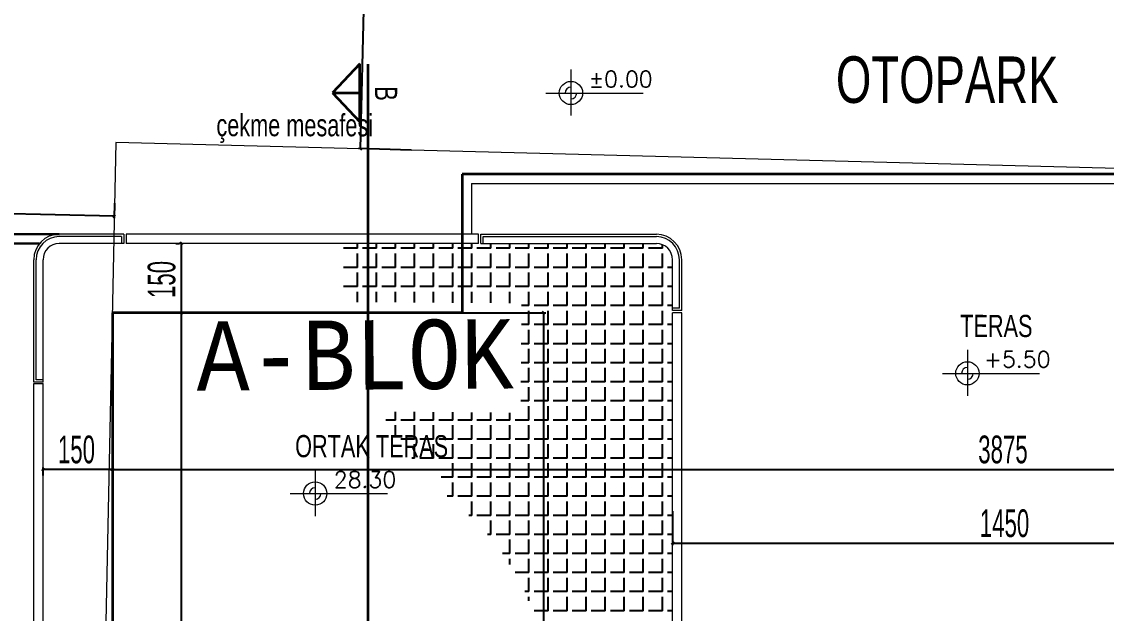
# Model space of a CAD drawing. Header units: inches. Extents: x -7543 to -822, y 102837 to 190349.
# Drawn here: x -837.3497 to -837.2323, y 102837.1041 to 102837.1681 of the extents above; entities that cross this region are included whole.
import ezdxf
from ezdxf.enums import TextEntityAlignment as Align

# ---------------------------------------------------------------- set-up
doc = ezdxf.new("R2010")
doc.units = ezdxf.units.IN
doc.header["$MEASUREMENT"] = 0
for name, pattern in [('__ZG_T_P__9', [22, 1, -10, 1, -10]), ('ACAD_ISO03W100', [30, 12, -18]), ('DASHED2', [9.525, 6.35, -3.175])]:
    doc.linetypes.add(name, pattern=pattern)
doc.layers.get('0').update_dxf_attribs({"lineweight": 25})
for name, color, linetype, lineweight in [('ARSA', 7, 'Continuous', 30), ('ICOL', 55, 'Continuous', 25), ('TARAMA', 8, 'Continuous', 25), ('YAZI', 7, 'Continuous', 25), ('ÇEKME MESAFESİ', 7, 'Continuous', 20)]:
    doc.layers.add(name, color=color, linetype=linetype, lineweight=lineweight)
doc.layers.add('BALKON', color=7, linetype='Continuous', lineweight=20, true_color=0xffaaa9)
doc.layers.add('DUVAR', color=7, linetype='Continuous', lineweight=35, true_color=0xfc4642)
doc.styles.add('ISIM', font='monos.ttf', dxfattribs={"width": 1.1, "height": 200})
doc.styles.add('İSİM', font='arial.ttf', dxfattribs={"width": 0.7, "height": 50})
doc.styles.add('OLCU', font='tromand.shx', dxfattribs={"width": 0.6, "height": 12})
doc.styles.add('ÖLÇÜ', font='simplex.shx')

msp = doc.modelspace()

# ---------------------------------------------------------------- linework, layer by layer
at = {"color": 0, "linetype": 'ByBlock', "lineweight": -2}
for p, q in [((-837.31317, 102837.15448), (-837.3129, 102837.15421)), ((-837.3398, 102837.14693), (-837.33953, 102837.14719)), ((-837.33226, 102837.14395), (-837.33253, 102837.14422)), ((-837.33226, 102837.13645), (-837.33253, 102837.13672)), ((-837.33253, 102837.13672), (-837.33226, 102837.13645)), ((-837.29304, 102837.13645), (-837.29331, 102837.13672)), ((-837.34724, 102837.11979), (-837.34751, 102837.11952)), ((-837.33974, 102837.11979), (-837.34001, 102837.11952)), ((-837.34001, 102837.11952), (-837.33974, 102837.11979)), ((-837.27911, 102837.11182), (-837.27938, 102837.11155))]:
    msp.add_line(p, q, dxfattribs=at)
at = {"layer": 'ARSA', "color": 40}
for p, q in [((-837.34562, 102837.14509), (-837.37997, 102837.14509)), ((-837.34774, 102837.14409), (-837.37999, 102837.14409))]:
    msp.add_line(p, q, dxfattribs=at)
at = {"layer": 'BALKON'}
for p, q in [((-837.29024, 102837.16292), (-837.29024, 102837.15792)), ((-837.29295, 102837.16037), (-837.28242, 102837.16037)), ((-837.302, 102837.15159), (-837.302, 102837.14509)), ((-837.302, 102837.15159), (-837.184, 102837.15159)), ((-837.301, 102837.15059), (-837.301, 102837.14509)), ((-837.301, 102837.15059), (-837.185, 102837.15059)), ((-837.33862, 102837.14509), (-837.34562, 102837.14509)), ((-837.33887, 102837.14484), (-837.34562, 102837.14484)), ((-837.33887, 102837.14484), (-837.33887, 102837.14409)), ((-837.33862, 102837.14509), (-837.33862, 102837.14409)), ((-837.30025, 102837.14509), (-837.33837, 102837.14509)), ((-837.33837, 102837.14509), (-837.33837, 102837.14409)), ((-837.30025, 102837.14409), (-837.30025, 102837.14509)), ((-837.3, 102837.14409), (-837.3, 102837.14509)), ((-837.3, 102837.14509), (-837.281, 102837.14509)), ((-837.29975, 102837.14409), (-837.29975, 102837.14484)), ((-837.29975, 102837.14484), (-837.281, 102837.14484)), ((-837.33862, 102837.14409), (-837.34562, 102837.14409)), ((-837.30025, 102837.14409), (-837.33837, 102837.14409)), ((-837.3, 102837.14409), (-837.281, 102837.14409)), ((-837.34837, 102837.12909), (-837.34837, 102837.14234)), ((-837.34812, 102837.12934), (-837.34812, 102837.14234)), ((-837.34737, 102837.12909), (-837.34737, 102837.14234)), ((-837.27925, 102837.13684), (-837.27925, 102837.14234)), ((-837.2785, 102837.13709), (-837.2785, 102837.14234)), ((-837.27825, 102837.13684), (-837.27825, 102837.14234)), ((-837.2785, 102837.13709), (-837.27925, 102837.13709)), ((-837.27825, 102837.13684), (-837.27925, 102837.13684)), ((-837.27825, 102837.13659), (-837.27925, 102837.13659)), ((-837.27925, 102837.08646), (-837.27925, 102837.13659)), ((-837.27825, 102837.09921), (-837.27825, 102837.13659)), ((-837.24734, 102837.1326), (-837.24734, 102837.1276)), ((-837.25005, 102837.13005), (-837.23952, 102837.13005)), ((-837.34737, 102837.12909), (-837.34837, 102837.12909)), ((-837.34837, 102837.12896), (-837.34737, 102837.12896)), ((-837.34837, 102837.09759), (-837.34837, 102837.12896)), ((-837.34737, 102837.12934), (-837.34812, 102837.12934)), ((-837.34737, 102837.09859), (-837.34737, 102837.12896)), ((-837.31792, 102837.1196), (-837.31792, 102837.1146)), ((-837.32064, 102837.11705), (-837.3101, 102837.11705))]:
    msp.add_line(p, q, dxfattribs=at)
for centre in [(-837.29024, 102837.16037), (-837.24734, 102837.13005), (-837.31792, 102837.11705)]:
    msp.add_circle(centre, 0.00126, dxfattribs=at)
for centre, radius, start, end in [((-837.29024, 102837.16037), 0.00063, 90, 180), ((-837.29024, 102837.16037), 0.00063, 270, 0), ((-837.34562, 102837.14234), 0.00275, 90, 180), ((-837.34562, 102837.14234), 0.0025, 90, 180), ((-837.281, 102837.14234), 0.00275, 0, 90), ((-837.281, 102837.14234), 0.0025, 0, 90), ((-837.34562, 102837.14234), 0.00175, 90, 180), ((-837.281, 102837.14234), 0.00175, 0, 90), ((-837.24734, 102837.13005), 0.00063, 90, 180), ((-837.24734, 102837.13005), 0.00063, 270, 0), ((-837.31792, 102837.11705), 0.00063, 90, 180), ((-837.31792, 102837.11705), 0.00063, 270, 0)]:
    msp.add_arc(centre, radius, start, end, dxfattribs=at)
at = {"layer": 'DUVAR'}
for p, q in [((-837.31307, 102837.16353), (-837.31604, 102837.16039)), ((-837.31307, 102837.15724), (-837.31307, 102837.16353)), ((-837.31604, 102837.16039), (-837.31307, 102837.16039)), ((-837.31604, 102837.16039), (-837.31307, 102837.15724))]:
    msp.add_line(p, q, dxfattribs=at)
at = {"layer": 'DUVAR', "linetype": 'ACAD_ISO03W100'}
msp.add_line((-837.3122, 102837.10189), (-837.3122, 102837.16348), dxfattribs=at)
at = {"layer": 'DUVAR', "linetype": '__ZG_T_P__9'}
for p, q in [((-837.243, 102837.15159), (-837.302, 102837.15159)), ((-837.302, 102837.15159), (-837.302, 102837.13659)), ((-837.184, 102837.15159), (-837.243, 102837.15159)), ((-837.302, 102837.13659), (-837.33987, 102837.13659)), ((-837.33987, 102837.13659), (-837.33987, 102837.04909))]:
    msp.add_line(p, q, dxfattribs=at)
at = {"layer": 'DUVAR'}
msp.add_solid([(-837.31307, 102837.16353), (-837.31604, 102837.16039), (-837.31307, 102837.16039), (-837.31307, 102837.16353)], dxfattribs=at)
at = {"layer": 'ICOL'}
for p, q in [((-837.31303, 102837.15434), (-837.31196, 102837.19558)), ((-837.33967, 102837.14706), (-837.38091, 102837.1479)), ((-837.33239, 102837.13659), (-837.33239, 102837.14409)), ((-837.33239, 102837.04909), (-837.33239, 102837.13659)), ((-837.29318, 102837.04909), (-837.29318, 102837.13659)), ((-837.33987, 102837.11966), (-837.34737, 102837.11966)), ((-837.33987, 102837.11966), (-837.14612, 102837.11966)), ((-837.27925, 102837.11168), (-837.20675, 102837.11168))]:
    msp.add_line(p, q, dxfattribs=at)
at = {"layer": 'ICOL', "color": 53}
for p, q in [((-837.30752, 102837.1542), (-837.31324, 102837.15435)), ((-837.33964, 102837.14846), (-837.33967, 102837.14685)), ((-837.33299, 102837.14409), (-837.3326, 102837.14409)), ((-837.33483, 102837.13659), (-837.33218, 102837.13659)), ((-837.33483, 102837.13659), (-837.33218, 102837.13659)), ((-837.30547, 102837.13659), (-837.29297, 102837.13659)), ((-837.33987, 102837.12021), (-837.33987, 102837.11987)), ((-837.33987, 102837.12021), (-837.33987, 102837.11987)), ((-837.34737, 102837.11899), (-837.34737, 102837.11987)), ((-837.27925, 102837.11516), (-837.27925, 102837.11147))]:
    msp.add_line(p, q, dxfattribs=at)
at = {"layer": 'TARAMA'}
for p, q in [((-837.31335, 102837.14357), (-837.31485, 102837.14357)), ((-837.31335, 102837.14357), (-837.31335, 102837.14409)), ((-837.31129, 102837.14357), (-837.31279, 102837.14357)), ((-837.31129, 102837.14357), (-837.31129, 102837.14409)), ((-837.30922, 102837.14357), (-837.31072, 102837.14357)), ((-837.30922, 102837.14357), (-837.30922, 102837.14409)), ((-837.30716, 102837.14357), (-837.30866, 102837.14357)), ((-837.30716, 102837.14357), (-837.30716, 102837.14409)), ((-837.3051, 102837.14357), (-837.3066, 102837.14357)), ((-837.3051, 102837.14357), (-837.3051, 102837.14409)), ((-837.30304, 102837.14357), (-837.30454, 102837.14357)), ((-837.30304, 102837.14357), (-837.30304, 102837.14409)), ((-837.302, 102837.14357), (-837.30247, 102837.14357)), ((-837.30097, 102837.14357), (-837.302, 102837.14357)), ((-837.30097, 102837.14357), (-837.30097, 102837.14409)), ((-837.29891, 102837.14357), (-837.30041, 102837.14357)), ((-837.29891, 102837.14357), (-837.29891, 102837.14409)), ((-837.29685, 102837.14357), (-837.29835, 102837.14357)), ((-837.29685, 102837.14357), (-837.29685, 102837.14409)), ((-837.29479, 102837.14357), (-837.29629, 102837.14357)), ((-837.29479, 102837.14357), (-837.29479, 102837.14409)), ((-837.29272, 102837.14357), (-837.29422, 102837.14357)), ((-837.29272, 102837.14357), (-837.29272, 102837.14409)), ((-837.29066, 102837.14357), (-837.29216, 102837.14357)), ((-837.29066, 102837.14357), (-837.29066, 102837.14409)), ((-837.2886, 102837.14357), (-837.2901, 102837.14357)), ((-837.2886, 102837.14357), (-837.2886, 102837.14409)), ((-837.28654, 102837.14357), (-837.28804, 102837.14357)), ((-837.28654, 102837.14357), (-837.28654, 102837.14409)), ((-837.28447, 102837.14357), (-837.28597, 102837.14357)), ((-837.28447, 102837.14357), (-837.28447, 102837.14409)), ((-837.28241, 102837.14357), (-837.28391, 102837.14357)), ((-837.28241, 102837.14357), (-837.28241, 102837.14409)), ((-837.28035, 102837.14357), (-837.28185, 102837.14357)), ((-837.28035, 102837.14357), (-837.28035, 102837.14396)), ((-837.27975, 102837.14357), (-837.27979, 102837.14357)), ((-837.31335, 102837.1415), (-837.31335, 102837.143)), ((-837.31129, 102837.1415), (-837.31129, 102837.143)), ((-837.30922, 102837.1415), (-837.30922, 102837.143)), ((-837.30716, 102837.1415), (-837.30716, 102837.143)), ((-837.3051, 102837.1415), (-837.3051, 102837.143)), ((-837.30304, 102837.1415), (-837.30304, 102837.143)), ((-837.30097, 102837.1415), (-837.30097, 102837.143)), ((-837.29891, 102837.1415), (-837.29891, 102837.143)), ((-837.29685, 102837.1415), (-837.29685, 102837.143)), ((-837.29479, 102837.1415), (-837.29479, 102837.143)), ((-837.29272, 102837.1415), (-837.29272, 102837.143)), ((-837.29066, 102837.1415), (-837.29066, 102837.143)), ((-837.2886, 102837.1415), (-837.2886, 102837.143)), ((-837.28654, 102837.1415), (-837.28654, 102837.143)), ((-837.28447, 102837.1415), (-837.28447, 102837.143)), ((-837.28241, 102837.1415), (-837.28241, 102837.143)), ((-837.28035, 102837.1415), (-837.28035, 102837.143)), ((-837.31335, 102837.1415), (-837.31485, 102837.1415)), ((-837.31129, 102837.1415), (-837.31279, 102837.1415)), ((-837.30922, 102837.1415), (-837.31072, 102837.1415)), ((-837.30716, 102837.1415), (-837.30866, 102837.1415)), ((-837.3051, 102837.1415), (-837.3066, 102837.1415)), ((-837.30304, 102837.1415), (-837.30454, 102837.1415)), ((-837.302, 102837.1415), (-837.30247, 102837.1415)), ((-837.30097, 102837.1415), (-837.302, 102837.1415)), ((-837.29891, 102837.1415), (-837.30041, 102837.1415)), ((-837.29685, 102837.1415), (-837.29835, 102837.1415)), ((-837.29479, 102837.1415), (-837.29629, 102837.1415)), ((-837.29272, 102837.1415), (-837.29422, 102837.1415)), ((-837.29066, 102837.1415), (-837.29216, 102837.1415)), ((-837.2886, 102837.1415), (-837.2901, 102837.1415)), ((-837.28654, 102837.1415), (-837.28804, 102837.1415)), ((-837.28447, 102837.1415), (-837.28597, 102837.1415)), ((-837.28241, 102837.1415), (-837.28391, 102837.1415)), ((-837.28035, 102837.1415), (-837.28185, 102837.1415)), ((-837.27925, 102837.1415), (-837.27979, 102837.1415)), ((-837.31335, 102837.13944), (-837.31335, 102837.14094)), ((-837.31129, 102837.13944), (-837.31129, 102837.14094)), ((-837.30922, 102837.13944), (-837.30922, 102837.14094)), ((-837.30716, 102837.13944), (-837.30716, 102837.14094)), ((-837.3051, 102837.13944), (-837.3051, 102837.14094)), ((-837.30304, 102837.13944), (-837.30304, 102837.14094)), ((-837.30097, 102837.13944), (-837.30097, 102837.14094)), ((-837.29891, 102837.13944), (-837.29891, 102837.14094)), ((-837.29685, 102837.13944), (-837.29685, 102837.14094)), ((-837.29479, 102837.13944), (-837.29479, 102837.14094)), ((-837.29272, 102837.13944), (-837.29272, 102837.14094)), ((-837.29066, 102837.13944), (-837.29066, 102837.14094)), ((-837.2886, 102837.13944), (-837.2886, 102837.14094)), ((-837.28654, 102837.13944), (-837.28654, 102837.14094)), ((-837.28447, 102837.13944), (-837.28447, 102837.14094)), ((-837.28241, 102837.13944), (-837.28241, 102837.14094)), ((-837.28035, 102837.13944), (-837.28035, 102837.14094)), ((-837.31335, 102837.13944), (-837.31485, 102837.13944)), ((-837.31335, 102837.13776), (-837.31335, 102837.13888)), ((-837.31129, 102837.13944), (-837.31279, 102837.13944)), ((-837.31129, 102837.13775), (-837.31129, 102837.13888)), ((-837.30922, 102837.13944), (-837.31072, 102837.13944)), ((-837.30922, 102837.13773), (-837.30922, 102837.13888)), ((-837.30716, 102837.13944), (-837.30866, 102837.13944)), ((-837.30716, 102837.13772), (-837.30716, 102837.13888)), ((-837.3051, 102837.13944), (-837.3066, 102837.13944)), ((-837.3051, 102837.1377), (-837.3051, 102837.13888)), ((-837.30304, 102837.13944), (-837.30454, 102837.13944)), ((-837.30304, 102837.13769), (-837.30304, 102837.13888)), ((-837.302, 102837.13944), (-837.30247, 102837.13944)), ((-837.30097, 102837.13944), (-837.302, 102837.13944)), ((-837.30097, 102837.13767), (-837.30097, 102837.13888)), ((-837.29891, 102837.13944), (-837.30041, 102837.13944)), ((-837.29891, 102837.13766), (-837.29891, 102837.13888)), ((-837.29685, 102837.13944), (-837.29835, 102837.13944)), ((-837.29685, 102837.13764), (-837.29685, 102837.13888)), ((-837.29479, 102837.13944), (-837.29629, 102837.13944)), ((-837.29479, 102837.13738), (-837.29479, 102837.13888)), ((-837.29272, 102837.13944), (-837.29422, 102837.13944)), ((-837.29272, 102837.13738), (-837.29272, 102837.13888)), ((-837.29066, 102837.13944), (-837.29216, 102837.13944)), ((-837.29066, 102837.13738), (-837.29066, 102837.13888)), ((-837.2886, 102837.13944), (-837.2901, 102837.13944)), ((-837.2886, 102837.13738), (-837.2886, 102837.13888)), ((-837.28654, 102837.13944), (-837.28804, 102837.13944)), ((-837.28654, 102837.13738), (-837.28654, 102837.13888)), ((-837.28447, 102837.13944), (-837.28597, 102837.13944)), ((-837.28447, 102837.13738), (-837.28447, 102837.13888)), ((-837.28241, 102837.13944), (-837.28391, 102837.13944)), ((-837.28241, 102837.13738), (-837.28241, 102837.13888)), ((-837.28035, 102837.13944), (-837.28185, 102837.13944)), ((-837.28035, 102837.13738), (-837.28035, 102837.13888)), ((-837.27925, 102837.13944), (-837.27979, 102837.13944)), ((-837.29479, 102837.13738), (-837.29559, 102837.13738)), ((-837.29479, 102837.13532), (-837.29479, 102837.13682)), ((-837.29272, 102837.13738), (-837.29422, 102837.13738)), ((-837.29272, 102837.13532), (-837.29272, 102837.13682)), ((-837.29066, 102837.13738), (-837.29216, 102837.13738)), ((-837.29066, 102837.13532), (-837.29066, 102837.13682)), ((-837.2886, 102837.13738), (-837.2901, 102837.13738)), ((-837.2886, 102837.13532), (-837.2886, 102837.13682)), ((-837.28654, 102837.13738), (-837.28804, 102837.13738)), ((-837.28654, 102837.13532), (-837.28654, 102837.13682)), ((-837.28447, 102837.13738), (-837.28597, 102837.13738)), ((-837.28447, 102837.13532), (-837.28447, 102837.13682)), ((-837.28241, 102837.13738), (-837.28391, 102837.13738)), ((-837.28241, 102837.13532), (-837.28241, 102837.13682)), ((-837.28035, 102837.13738), (-837.28185, 102837.13738)), ((-837.28035, 102837.13532), (-837.28035, 102837.13682)), ((-837.27925, 102837.13738), (-837.27979, 102837.13738)), ((-837.29479, 102837.13532), (-837.2956, 102837.13532)), ((-837.29272, 102837.13532), (-837.29422, 102837.13532)), ((-837.29066, 102837.13532), (-837.29216, 102837.13532)), ((-837.2886, 102837.13532), (-837.2901, 102837.13532)), ((-837.28654, 102837.13532), (-837.28804, 102837.13532)), ((-837.28447, 102837.13532), (-837.28597, 102837.13532)), ((-837.28241, 102837.13532), (-837.28391, 102837.13532)), ((-837.28035, 102837.13532), (-837.28185, 102837.13532)), ((-837.27925, 102837.13532), (-837.27979, 102837.13532)), ((-837.29479, 102837.13325), (-837.29479, 102837.13475)), ((-837.29272, 102837.13325), (-837.29272, 102837.13475)), ((-837.29066, 102837.13325), (-837.29066, 102837.13475)), ((-837.2886, 102837.13325), (-837.2886, 102837.13475)), ((-837.28654, 102837.13325), (-837.28654, 102837.13475)), ((-837.28447, 102837.13325), (-837.28447, 102837.13475)), ((-837.28241, 102837.13325), (-837.28241, 102837.13475)), ((-837.28035, 102837.13325), (-837.28035, 102837.13475)), ((-837.29479, 102837.13325), (-837.29562, 102837.13325)), ((-837.29272, 102837.13325), (-837.29422, 102837.13325)), ((-837.29066, 102837.13325), (-837.29216, 102837.13325)), ((-837.2886, 102837.13325), (-837.2901, 102837.13325)), ((-837.28654, 102837.13325), (-837.28804, 102837.13325)), ((-837.28447, 102837.13325), (-837.28597, 102837.13325)), ((-837.28241, 102837.13325), (-837.28391, 102837.13325)), ((-837.28035, 102837.13325), (-837.28185, 102837.13325)), ((-837.27925, 102837.13325), (-837.27979, 102837.13325)), ((-837.29479, 102837.13119), (-837.29479, 102837.13269)), ((-837.29272, 102837.13119), (-837.29272, 102837.13269)), ((-837.29066, 102837.13119), (-837.29066, 102837.13269)), ((-837.2886, 102837.13119), (-837.2886, 102837.13269)), ((-837.28654, 102837.13119), (-837.28654, 102837.13269)), ((-837.28447, 102837.13119), (-837.28447, 102837.13269)), ((-837.28241, 102837.13119), (-837.28241, 102837.13269)), ((-837.28035, 102837.13119), (-837.28035, 102837.13269)), ((-837.29479, 102837.13119), (-837.29563, 102837.13119)), ((-837.29479, 102837.12913), (-837.29479, 102837.13063)), ((-837.29272, 102837.13119), (-837.29422, 102837.13119)), ((-837.29272, 102837.12913), (-837.29272, 102837.13063)), ((-837.29066, 102837.13119), (-837.29216, 102837.13119)), ((-837.29066, 102837.12913), (-837.29066, 102837.13063)), ((-837.2886, 102837.13119), (-837.2901, 102837.13119)), ((-837.2886, 102837.12913), (-837.2886, 102837.13063)), ((-837.28654, 102837.13119), (-837.28804, 102837.13119)), ((-837.28654, 102837.12913), (-837.28654, 102837.13063)), ((-837.28447, 102837.13119), (-837.28597, 102837.13119)), ((-837.28447, 102837.12913), (-837.28447, 102837.13063)), ((-837.28241, 102837.13119), (-837.28391, 102837.13119)), ((-837.28241, 102837.12913), (-837.28241, 102837.13063)), ((-837.28035, 102837.13119), (-837.28185, 102837.13119)), ((-837.28035, 102837.12913), (-837.28035, 102837.13063)), ((-837.27925, 102837.13119), (-837.27979, 102837.13119)), ((-837.29479, 102837.12913), (-837.29565, 102837.12913)), ((-837.29479, 102837.12707), (-837.29479, 102837.12857)), ((-837.29272, 102837.12913), (-837.29422, 102837.12913)), ((-837.29272, 102837.12707), (-837.29272, 102837.12857)), ((-837.29066, 102837.12913), (-837.29216, 102837.12913)), ((-837.29066, 102837.12707), (-837.29066, 102837.12857)), ((-837.2886, 102837.12913), (-837.2901, 102837.12913)), ((-837.2886, 102837.12707), (-837.2886, 102837.12857)), ((-837.28654, 102837.12913), (-837.28804, 102837.12913)), ((-837.28654, 102837.12707), (-837.28654, 102837.12857)), ((-837.28447, 102837.12913), (-837.28597, 102837.12913)), ((-837.28447, 102837.12707), (-837.28447, 102837.12857)), ((-837.28241, 102837.12913), (-837.28391, 102837.12913)), ((-837.28241, 102837.12707), (-837.28241, 102837.12857)), ((-837.28035, 102837.12913), (-837.28185, 102837.12913)), ((-837.28035, 102837.12707), (-837.28035, 102837.12857)), ((-837.27925, 102837.12913), (-837.27979, 102837.12913)), ((-837.29479, 102837.12707), (-837.29567, 102837.12707)), ((-837.29272, 102837.12707), (-837.29422, 102837.12707)), ((-837.29066, 102837.12707), (-837.29216, 102837.12707)), ((-837.2886, 102837.12707), (-837.2901, 102837.12707)), ((-837.28654, 102837.12707), (-837.28804, 102837.12707)), ((-837.28447, 102837.12707), (-837.28597, 102837.12707)), ((-837.28241, 102837.12707), (-837.28391, 102837.12707)), ((-837.28035, 102837.12707), (-837.28185, 102837.12707)), ((-837.27925, 102837.12707), (-837.27979, 102837.12707)), ((-837.29479, 102837.125), (-837.29479, 102837.1265)), ((-837.29272, 102837.125), (-837.29272, 102837.1265)), ((-837.29066, 102837.125), (-837.29066, 102837.1265)), ((-837.2886, 102837.125), (-837.2886, 102837.1265)), ((-837.28654, 102837.125), (-837.28654, 102837.1265)), ((-837.28447, 102837.125), (-837.28447, 102837.1265)), ((-837.28241, 102837.125), (-837.28241, 102837.1265)), ((-837.28035, 102837.125), (-837.28035, 102837.1265)), ((-837.30922, 102837.125), (-837.31027, 102837.125)), ((-837.30922, 102837.125), (-837.30922, 102837.12588)), ((-837.30716, 102837.125), (-837.30866, 102837.125)), ((-837.30716, 102837.125), (-837.30716, 102837.12587)), ((-837.3051, 102837.125), (-837.3066, 102837.125)), ((-837.3051, 102837.125), (-837.3051, 102837.12585)), ((-837.30304, 102837.125), (-837.30454, 102837.125)), ((-837.30304, 102837.125), (-837.30304, 102837.12584)), ((-837.30097, 102837.125), (-837.30247, 102837.125)), ((-837.30097, 102837.125), (-837.30097, 102837.12582)), ((-837.29891, 102837.125), (-837.30041, 102837.125)), ((-837.29891, 102837.125), (-837.29891, 102837.1258)), ((-837.29685, 102837.125), (-837.29835, 102837.125)), ((-837.29685, 102837.125), (-837.29685, 102837.12579)), ((-837.29479, 102837.125), (-837.29629, 102837.125)), ((-837.29272, 102837.125), (-837.29422, 102837.125)), ((-837.29066, 102837.125), (-837.29216, 102837.125)), ((-837.2886, 102837.125), (-837.2901, 102837.125)), ((-837.28654, 102837.125), (-837.28804, 102837.125)), ((-837.28447, 102837.125), (-837.28597, 102837.125)), ((-837.28241, 102837.125), (-837.28391, 102837.125)), ((-837.28035, 102837.125), (-837.28185, 102837.125)), ((-837.27925, 102837.125), (-837.27979, 102837.125)), ((-837.30922, 102837.12332), (-837.30922, 102837.12444)), ((-837.30716, 102837.12294), (-837.30716, 102837.12444)), ((-837.3051, 102837.12294), (-837.3051, 102837.12444)), ((-837.30304, 102837.12294), (-837.30304, 102837.12444)), ((-837.30097, 102837.12294), (-837.30097, 102837.12444)), ((-837.29891, 102837.12294), (-837.29891, 102837.12444)), ((-837.29685, 102837.12294), (-837.29685, 102837.12444)), ((-837.29479, 102837.12294), (-837.29479, 102837.12444)), ((-837.29272, 102837.12294), (-837.29272, 102837.12444)), ((-837.29066, 102837.12294), (-837.29066, 102837.12444)), ((-837.2886, 102837.12294), (-837.2886, 102837.12444)), ((-837.28654, 102837.12294), (-837.28654, 102837.12444)), ((-837.28447, 102837.12294), (-837.28447, 102837.12444)), ((-837.28241, 102837.12294), (-837.28241, 102837.12444)), ((-837.28035, 102837.12294), (-837.28035, 102837.12444)), ((-837.30716, 102837.12294), (-837.30866, 102837.12294)), ((-837.30716, 102837.12088), (-837.30716, 102837.12238)), ((-837.3051, 102837.12294), (-837.3066, 102837.12294)), ((-837.3051, 102837.12088), (-837.3051, 102837.12238)), ((-837.30304, 102837.12294), (-837.30454, 102837.12294)), ((-837.30304, 102837.12088), (-837.30304, 102837.12238)), ((-837.30097, 102837.12294), (-837.30247, 102837.12294)), ((-837.30097, 102837.12088), (-837.30097, 102837.12238)), ((-837.29891, 102837.12294), (-837.30041, 102837.12294)), ((-837.29891, 102837.12088), (-837.29891, 102837.12238)), ((-837.29685, 102837.12294), (-837.29835, 102837.12294)), ((-837.29685, 102837.12088), (-837.29685, 102837.12238)), ((-837.29479, 102837.12294), (-837.29629, 102837.12294)), ((-837.29479, 102837.12088), (-837.29479, 102837.12238)), ((-837.29272, 102837.12294), (-837.29422, 102837.12294)), ((-837.29272, 102837.12088), (-837.29272, 102837.12238)), ((-837.29066, 102837.12294), (-837.29216, 102837.12294)), ((-837.29066, 102837.12088), (-837.29066, 102837.12238)), ((-837.2886, 102837.12294), (-837.2901, 102837.12294)), ((-837.2886, 102837.12088), (-837.2886, 102837.12238)), ((-837.28654, 102837.12294), (-837.28804, 102837.12294)), ((-837.28654, 102837.12088), (-837.28654, 102837.12238)), ((-837.28447, 102837.12294), (-837.28597, 102837.12294)), ((-837.28447, 102837.12088), (-837.28447, 102837.12238)), ((-837.28241, 102837.12294), (-837.28391, 102837.12294)), ((-837.28241, 102837.12088), (-837.28241, 102837.12238)), ((-837.28035, 102837.12294), (-837.28185, 102837.12294)), ((-837.28035, 102837.12088), (-837.28035, 102837.12238)), ((-837.27925, 102837.12294), (-837.27979, 102837.12294)), ((-837.30716, 102837.12088), (-837.30745, 102837.12088)), ((-837.3051, 102837.12088), (-837.3066, 102837.12088)), ((-837.30304, 102837.12088), (-837.30454, 102837.12088)), ((-837.30304, 102837.11882), (-837.30304, 102837.12032)), ((-837.30097, 102837.12088), (-837.30247, 102837.12088)), ((-837.30097, 102837.11882), (-837.30097, 102837.12032)), ((-837.29891, 102837.12088), (-837.30041, 102837.12088)), ((-837.29891, 102837.11882), (-837.29891, 102837.12032)), ((-837.29685, 102837.12088), (-837.29835, 102837.12088)), ((-837.29685, 102837.11882), (-837.29685, 102837.12032)), ((-837.29479, 102837.12088), (-837.29629, 102837.12088)), ((-837.29479, 102837.11882), (-837.29479, 102837.12032)), ((-837.29272, 102837.12088), (-837.29422, 102837.12088)), ((-837.29272, 102837.11882), (-837.29272, 102837.12032)), ((-837.29066, 102837.12088), (-837.29216, 102837.12088)), ((-837.29066, 102837.11882), (-837.29066, 102837.12032)), ((-837.2886, 102837.12088), (-837.2901, 102837.12088)), ((-837.2886, 102837.11882), (-837.2886, 102837.12032)), ((-837.28654, 102837.12088), (-837.28804, 102837.12088)), ((-837.28654, 102837.11882), (-837.28654, 102837.12032)), ((-837.28447, 102837.12088), (-837.28597, 102837.12088)), ((-837.28447, 102837.11882), (-837.28447, 102837.12032)), ((-837.28241, 102837.12088), (-837.28391, 102837.12088)), ((-837.28241, 102837.11882), (-837.28241, 102837.12032)), ((-837.28035, 102837.12088), (-837.28185, 102837.12088)), ((-837.28035, 102837.11882), (-837.28035, 102837.12032)), ((-837.27925, 102837.12088), (-837.27979, 102837.12088)), ((-837.30304, 102837.11882), (-837.30429, 102837.11882)), ((-837.30304, 102837.11675), (-837.30304, 102837.11825)), ((-837.30097, 102837.11882), (-837.30247, 102837.11882)), ((-837.30097, 102837.11675), (-837.30097, 102837.11825)), ((-837.29891, 102837.11882), (-837.30041, 102837.11882)), ((-837.29891, 102837.11675), (-837.29891, 102837.11825)), ((-837.29685, 102837.11882), (-837.29835, 102837.11882)), ((-837.29685, 102837.11675), (-837.29685, 102837.11825)), ((-837.29479, 102837.11882), (-837.29629, 102837.11882)), ((-837.29479, 102837.11675), (-837.29479, 102837.11825)), ((-837.29272, 102837.11882), (-837.29422, 102837.11882)), ((-837.29272, 102837.11675), (-837.29272, 102837.11825)), ((-837.29066, 102837.11882), (-837.29216, 102837.11882)), ((-837.29066, 102837.11675), (-837.29066, 102837.11825)), ((-837.2886, 102837.11882), (-837.2901, 102837.11882)), ((-837.2886, 102837.11675), (-837.2886, 102837.11825)), ((-837.28654, 102837.11882), (-837.28804, 102837.11882)), ((-837.28654, 102837.11675), (-837.28654, 102837.11825)), ((-837.28447, 102837.11882), (-837.28597, 102837.11882)), ((-837.28447, 102837.11675), (-837.28447, 102837.11825)), ((-837.28241, 102837.11882), (-837.28391, 102837.11882)), ((-837.28241, 102837.11675), (-837.28241, 102837.11825)), ((-837.28035, 102837.11882), (-837.28185, 102837.11882)), ((-837.28035, 102837.11675), (-837.28035, 102837.11825)), ((-837.27925, 102837.11882), (-837.27979, 102837.11882)), ((-837.30304, 102837.11675), (-837.30364, 102837.11675)), ((-837.30097, 102837.11675), (-837.30247, 102837.11675)), ((-837.29891, 102837.11675), (-837.30041, 102837.11675)), ((-837.29685, 102837.11675), (-837.29835, 102837.11675)), ((-837.29479, 102837.11675), (-837.29629, 102837.11675)), ((-837.29272, 102837.11675), (-837.29422, 102837.11675)), ((-837.29066, 102837.11675), (-837.29216, 102837.11675)), ((-837.2886, 102837.11675), (-837.2901, 102837.11675)), ((-837.28654, 102837.11675), (-837.28804, 102837.11675)), ((-837.28447, 102837.11675), (-837.28597, 102837.11675)), ((-837.28241, 102837.11675), (-837.28391, 102837.11675)), ((-837.28035, 102837.11675), (-837.28185, 102837.11675)), ((-837.27925, 102837.11675), (-837.27979, 102837.11675)), ((-837.30097, 102837.11469), (-837.30097, 102837.11619)), ((-837.29891, 102837.11469), (-837.29891, 102837.11619)), ((-837.29685, 102837.11469), (-837.29685, 102837.11619)), ((-837.29479, 102837.11469), (-837.29479, 102837.11619)), ((-837.29272, 102837.11469), (-837.29272, 102837.11619)), ((-837.29066, 102837.11469), (-837.29066, 102837.11619)), ((-837.2886, 102837.11469), (-837.2886, 102837.11619)), ((-837.28654, 102837.11469), (-837.28654, 102837.11619)), ((-837.28447, 102837.11469), (-837.28447, 102837.11619)), ((-837.28241, 102837.11469), (-837.28241, 102837.11619)), ((-837.28035, 102837.11469), (-837.28035, 102837.11619)), ((-837.30121, 102837.11469), (-837.30129, 102837.11469)), ((-837.30097, 102837.11469), (-837.30121, 102837.11469)), ((-837.29891, 102837.11469), (-837.30041, 102837.11469)), ((-837.29685, 102837.11469), (-837.29835, 102837.11469)), ((-837.29479, 102837.11469), (-837.29629, 102837.11469)), ((-837.29272, 102837.11469), (-837.29422, 102837.11469)), ((-837.29066, 102837.11469), (-837.29216, 102837.11469)), ((-837.2886, 102837.11469), (-837.2901, 102837.11469)), ((-837.28654, 102837.11469), (-837.28804, 102837.11469)), ((-837.28447, 102837.11469), (-837.28597, 102837.11469)), ((-837.28241, 102837.11469), (-837.28391, 102837.11469)), ((-837.28035, 102837.11469), (-837.28185, 102837.11469)), ((-837.27925, 102837.11469), (-837.27979, 102837.11469)), ((-837.29891, 102837.11305), (-837.29891, 102837.11413)), ((-837.29891, 102837.11263), (-837.29891, 102837.11305)), ((-837.29685, 102837.11263), (-837.29685, 102837.11413)), ((-837.29479, 102837.11263), (-837.29479, 102837.11413)), ((-837.29272, 102837.11263), (-837.29272, 102837.11413)), ((-837.29066, 102837.11263), (-837.29066, 102837.11413)), ((-837.2886, 102837.11263), (-837.2886, 102837.11413)), ((-837.28654, 102837.11263), (-837.28654, 102837.11413)), ((-837.28447, 102837.11263), (-837.28447, 102837.11413)), ((-837.28241, 102837.11263), (-837.28241, 102837.11413)), ((-837.28035, 102837.11263), (-837.28035, 102837.11413)), ((-837.29891, 102837.11263), (-837.29929, 102837.11263)), ((-837.29825, 102837.11263), (-837.29835, 102837.11263)), ((-837.29685, 102837.11263), (-837.29825, 102837.11263)), ((-837.29685, 102837.11179), (-837.29685, 102837.11207)), ((-837.29479, 102837.11263), (-837.29629, 102837.11263)), ((-837.29479, 102837.11072), (-837.29479, 102837.11207)), ((-837.29272, 102837.11263), (-837.29422, 102837.11263)), ((-837.29272, 102837.11057), (-837.29272, 102837.11207)), ((-837.29066, 102837.11263), (-837.29216, 102837.11263)), ((-837.29066, 102837.11057), (-837.29066, 102837.11207)), ((-837.2886, 102837.11263), (-837.2901, 102837.11263)), ((-837.2886, 102837.11057), (-837.2886, 102837.11207)), ((-837.28654, 102837.11263), (-837.28804, 102837.11263)), ((-837.28654, 102837.11057), (-837.28654, 102837.11207)), ((-837.28447, 102837.11263), (-837.28597, 102837.11263)), ((-837.28447, 102837.11057), (-837.28447, 102837.11207)), ((-837.28241, 102837.11263), (-837.28391, 102837.11263)), ((-837.28241, 102837.11057), (-837.28241, 102837.11207)), ((-837.28035, 102837.11263), (-837.28185, 102837.11263)), ((-837.28035, 102837.11057), (-837.28035, 102837.11207)), ((-837.27925, 102837.11263), (-837.27979, 102837.11263)), ((-837.29685, 102837.11057), (-837.29685, 102837.11179)), ((-837.29479, 102837.11057), (-837.29479, 102837.11072)), ((-837.29685, 102837.11057), (-837.29766, 102837.11057)), ((-837.29685, 102837.10936), (-837.29685, 102837.11)), ((-837.29479, 102837.11057), (-837.29629, 102837.11057)), ((-837.29479, 102837.1085), (-837.29479, 102837.11)), ((-837.29272, 102837.11057), (-837.29422, 102837.11057)), ((-837.29272, 102837.1098), (-837.29272, 102837.11)), ((-837.29272, 102837.1085), (-837.29272, 102837.1098)), ((-837.29066, 102837.11057), (-837.29216, 102837.11057)), ((-837.29066, 102837.10903), (-837.29066, 102837.11)), ((-837.2886, 102837.11057), (-837.2901, 102837.11057)), ((-837.2886, 102837.1085), (-837.2886, 102837.11)), ((-837.28654, 102837.11057), (-837.28804, 102837.11057)), ((-837.28654, 102837.1085), (-837.28654, 102837.11)), ((-837.28447, 102837.11057), (-837.28597, 102837.11057)), ((-837.28447, 102837.1085), (-837.28447, 102837.11)), ((-837.28241, 102837.11057), (-837.28391, 102837.11057)), ((-837.28241, 102837.1085), (-837.28241, 102837.11)), ((-837.28035, 102837.11057), (-837.28185, 102837.11057)), ((-837.28035, 102837.1085), (-837.28035, 102837.11)), ((-837.27925, 102837.11057), (-837.27979, 102837.11057)), ((-837.29479, 102837.1085), (-837.29629, 102837.1085)), ((-837.29272, 102837.1085), (-837.29422, 102837.1085)), ((-837.29066, 102837.1085), (-837.29216, 102837.1085)), ((-837.29066, 102837.1085), (-837.29066, 102837.10903)), ((-837.28896, 102837.1085), (-837.2901, 102837.1085)), ((-837.2886, 102837.1085), (-837.28896, 102837.1085)), ((-837.28654, 102837.1085), (-837.28804, 102837.1085)), ((-837.28447, 102837.1085), (-837.28597, 102837.1085)), ((-837.28241, 102837.1085), (-837.28391, 102837.1085)), ((-837.28035, 102837.1085), (-837.28185, 102837.1085)), ((-837.27925, 102837.1085), (-837.27979, 102837.1085)), ((-837.29479, 102837.10644), (-837.29479, 102837.10794)), ((-837.29272, 102837.10644), (-837.29272, 102837.10794)), ((-837.29066, 102837.10644), (-837.29066, 102837.10794)), ((-837.2886, 102837.10644), (-837.2886, 102837.10794)), ((-837.28654, 102837.1079), (-837.28654, 102837.10794)), ((-837.28654, 102837.10644), (-837.28654, 102837.1079)), ((-837.28447, 102837.10753), (-837.28447, 102837.10794)), ((-837.28447, 102837.10644), (-837.28447, 102837.10753)), ((-837.28241, 102837.10728), (-837.28241, 102837.10794)), ((-837.28241, 102837.10644), (-837.28241, 102837.10728)), ((-837.28035, 102837.10715), (-837.28035, 102837.10794)), ((-837.28035, 102837.10644), (-837.28035, 102837.10715)), ((-837.29479, 102837.10644), (-837.29523, 102837.10644)), ((-837.29272, 102837.10644), (-837.29422, 102837.10644)), ((-837.29066, 102837.10644), (-837.29216, 102837.10644)), ((-837.2886, 102837.10644), (-837.2901, 102837.10644)), ((-837.28654, 102837.10644), (-837.28804, 102837.10644)), ((-837.28447, 102837.10644), (-837.28597, 102837.10644)), ((-837.28241, 102837.10644), (-837.28391, 102837.10644)), ((-837.28035, 102837.10644), (-837.28185, 102837.10644)), ((-837.27925, 102837.10644), (-837.27979, 102837.10644)), ((-837.29479, 102837.10546), (-837.29479, 102837.10588)), ((-837.29272, 102837.10438), (-837.29272, 102837.10588)), ((-837.29066, 102837.10438), (-837.29066, 102837.10588)), ((-837.2886, 102837.10438), (-837.2886, 102837.10588)), ((-837.28654, 102837.10438), (-837.28654, 102837.10588)), ((-837.28447, 102837.10438), (-837.28447, 102837.10588)), ((-837.28241, 102837.10438), (-837.28241, 102837.10588)), ((-837.28035, 102837.10438), (-837.28035, 102837.10588)), ((-837.29272, 102837.10438), (-837.29422, 102837.10438)), ((-837.29066, 102837.10438), (-837.29216, 102837.10438)), ((-837.2886, 102837.10438), (-837.2901, 102837.10438)), ((-837.28654, 102837.10438), (-837.28804, 102837.10438)), ((-837.28447, 102837.10438), (-837.28597, 102837.10438)), ((-837.28241, 102837.10438), (-837.28391, 102837.10438)), ((-837.28035, 102837.10438), (-837.28185, 102837.10438)), ((-837.27925, 102837.10438), (-837.27979, 102837.10438))]:
    msp.add_line(p, q, dxfattribs=at)
at = {"layer": 'ÇEKME MESAFESİ', "linetype": 'DASHED2', "ltscale": 10}
for p, q in [((-837.3395, 102837.15503), (-837.34167, 102837.04909)), ((-837.14642, 102837.15001), (-837.3395, 102837.15503))]:
    msp.add_line(p, q, dxfattribs=at)

# ---------------------------------------------------------------- texts
at = {"layer": 'BALKON', "style": 'ÖLÇÜ'}
for tag, p in [('%%P0.00', (-837.28485, 102837.161)), ('+5.50', (-837.24195, 102837.13069)), ('28.30', (-837.31253, 102837.11768))]:
    msp.add_attdef(tag, text='%%p0.00', height=0.00175, dxfattribs=at).set_placement(p, align=Align.CENTER)
at = {"layer": 'ICOL', "style": 'OLCU', "width": 0.6}
msp.add_text('150', height=0.003, rotation=90, dxfattribs=at).set_placement((-837.33305, 102837.13819))
for s, p in [('150', (-837.34576, 102837.12032)), ('3875', (-837.24617, 102837.12032)), ('1450', (-837.246, 102837.11234))]:
    msp.add_text(s, height=0.003, dxfattribs=at).set_placement(p)
at = {"layer": 'YAZI'}
for s, height, rotation, style, width, p in [('OTOPARK', 0.00504, 359.9399, 'İSİM', 0.7, (-837.26157, 102837.1593)), ('B', 0.0024, 270.0601, 'İSİM', 0.7, (-837.31144, 102837.16109)), ('çekme mesafesi', 0.0024, 359.9399, 'İSİM', 0.7, (-837.32861, 102837.1557)), ('A-BLOK', 0.0075, 0.4251, 'ISIM', 0.9, (-837.33073, 102837.12816)), ('TERAS', 0.0024, 359.9399, 'İSİM', 0.7, (-837.24812, 102837.13398)), ('ORTAK TERAS', 0.0024, 359.9399, 'İSİM', 0.7, (-837.32009, 102837.12098))]:
    msp.add_text(s, height=height, rotation=rotation, dxfattribs=dict(at, style=style, width=width)).set_placement(p)

doc.saveas('drawing.dxf')
